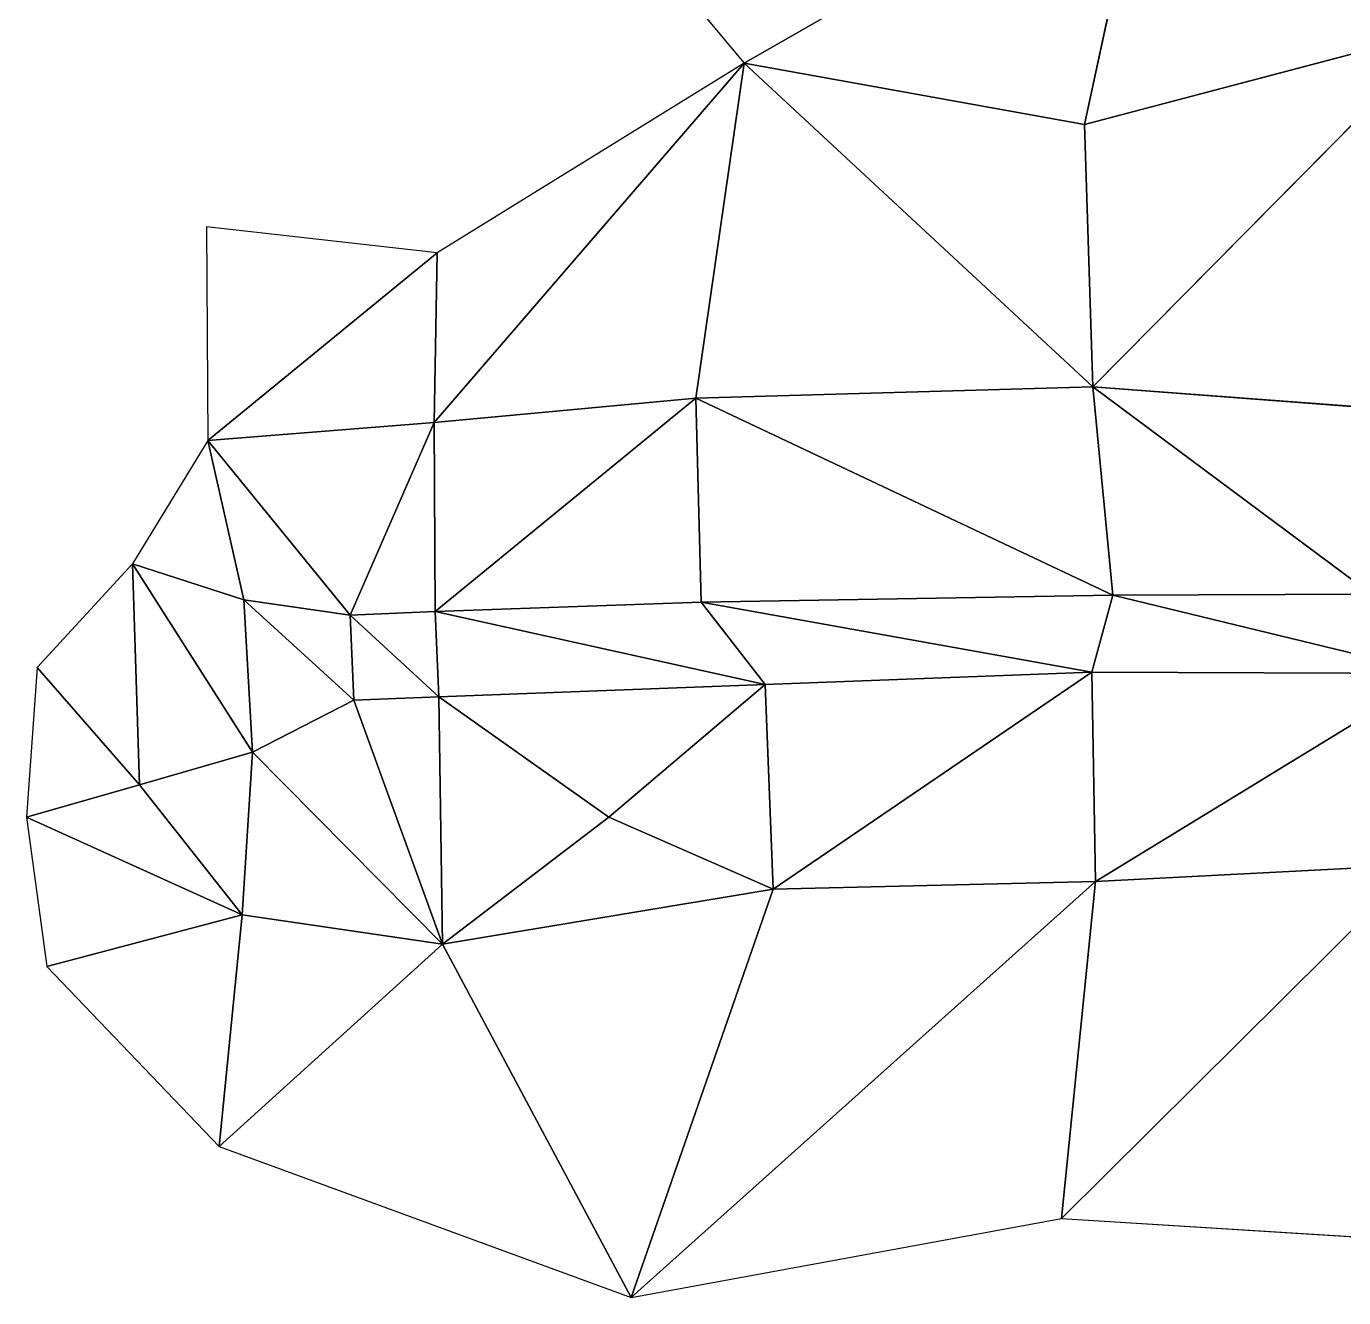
# Model space of a CAD drawing. Header units: metres. Extents: x 0 to 613718, y 0 to 269741.
# Drawn here: x 611195.4 to 611636.7, y 268682.3 to 269108.2 of the extents above; entities that cross this region are included whole.
import ezdxf

# ---------------------------------------------------------------- set-up
doc = ezdxf.new("R2010")
doc.units = ezdxf.units.M
doc.layers.get('0').update_dxf_attribs({"color": 13, "true_color": 0xff5454})

# ---------------------------------------------------------------- blocks, each defined once
blk = doc.blocks.new('Group1_1')
for p, q in [((611371.08, 269173.34, 245.24), (611435.92, 269095.84, 245.28)), ((611571.08, 269173.34, 245.43), (611435.92, 269095.84, 245.28)), ((611549.88, 269075.26, 245.44), (611571.08, 269173.34, 245.43)), ((611671.17, 269107.22, 245.73), (611549.88, 269075.26, 245.44)), ((611552.63, 268987.4, 245.47), (611671.17, 269107.22, 245.73)), ((611435.92, 269095.84, 245.28), (611332.06, 268975.5, 245.14)), ((611435.92, 269095.84, 245.28), (611332.98, 269032.24, 245.16)), ((611419.7, 268983.62, 245.24), (611435.92, 269095.84, 245.28)), ((611549.88, 269075.26, 245.44), (611435.92, 269095.84, 245.28)), ((611435.92, 269095.84, 245.28), (611552.63, 268987.4, 245.47)), ((611552.63, 268987.4, 245.47), (611549.88, 269075.26, 245.44)), ((611255.8, 269041.01, 245.1), (611256.25, 268969.47, 245.07)), ((611332.98, 269032.24, 245.16), (611255.8, 269041.01, 245.1)), ((611332.98, 269032.24, 245.16), (611256.25, 268969.47, 245.07)), ((611332.98, 269032.24, 245.16), (611332.06, 268975.5, 245.14)), ((611332.06, 268975.5, 245.14), (611419.7, 268983.62, 245.24)), ((611419.7, 268983.62, 245.24), (611332.42, 268912.11, 245.13)), ((611552.63, 268987.4, 245.47), (611419.7, 268983.62, 245.24)), ((611421.48, 268915.23, 245.24), (611419.7, 268983.62, 245.24)), ((611559.38, 268917.58, 245.48), (611419.7, 268983.62, 245.24)), ((611649.64, 268980.08, 245.76), (611552.63, 268987.4, 245.47)), ((611552.63, 268987.4, 245.47), (611645.98, 268917.98, 245.76)), ((611559.38, 268917.58, 245.48), (611552.63, 268987.4, 245.47)), ((611332.06, 268975.5, 245.14), (611256.25, 268969.47, 245.07)), ((611332.06, 268975.5, 245.14), (611303.9, 268910.94, 245.09)), ((611332.06, 268975.5, 245.14), (611332.42, 268912.11, 245.13)), ((611256.25, 268969.47, 245.07), (611231, 268928.14, 245.03)), ((611268.31, 268916.09, 245.06), (611256.25, 268969.47, 245.07)), ((611256.25, 268969.47, 245.07), (611303.9, 268910.94, 245.09)), ((611231, 268928.14, 245.03), (611199.01, 268893.36, 244.99)), ((611231, 268928.14, 245.03), (611268.31, 268916.09, 245.06)), ((611231, 268928.14, 245.03), (611233.29, 268854.09, 245.03)), ((611271.18, 268865, 245.06), (611231, 268928.14, 245.03)), ((611421.48, 268915.23, 245.24), (611559.38, 268917.58, 245.48)), ((611559.38, 268917.58, 245.48), (611552.34, 268891.8, 245.65)), ((611645.98, 268917.98, 245.76), (611559.38, 268917.58, 245.48)), ((611559.38, 268917.58, 245.48), (611667.58, 268891.41, 246.18)), ((611268.31, 268916.09, 245.06), (611303.9, 268910.94, 245.09)), ((611268.31, 268916.09, 245.06), (611305.07, 268882.42, 245.09)), ((611271.18, 268865, 245.06), (611268.31, 268916.09, 245.06)), ((611332.42, 268912.11, 245.13), (611421.48, 268915.23, 245.24)), ((611421.48, 268915.23, 245.24), (611442.96, 268887.7, 245.26)), ((611552.34, 268891.8, 245.65), (611421.48, 268915.23, 245.24)), ((611303.9, 268910.94, 245.09), (611332.42, 268912.11, 245.13)), ((611303.9, 268910.94, 245.09), (611305.07, 268882.42, 245.09)), ((611333.59, 268883.59, 245.12), (611303.9, 268910.94, 245.09)), ((611332.42, 268912.11, 245.13), (611442.96, 268887.7, 245.26)), ((611333.59, 268883.59, 245.12), (611332.42, 268912.11, 245.13)), ((611199.01, 268893.36, 244.99), (611195.41, 268843.19, 244.99)), ((611233.29, 268854.09, 245.03), (611199.01, 268893.36, 244.99)), ((611442.96, 268887.7, 245.26), (611552.34, 268891.8, 245.65)), ((611552.34, 268891.8, 245.65), (611445.54, 268819.07, 245.31)), ((611552.34, 268891.8, 245.65), (611667.58, 268891.41, 246.18)), ((611553.54, 268821.73, 245.66), (611552.34, 268891.8, 245.65)), ((611553.54, 268821.73, 245.66), (611667.58, 268891.41, 246.18)), ((611442.96, 268887.7, 245.26), (611333.59, 268883.59, 245.12)), ((611442.96, 268887.7, 245.26), (611390.59, 268843.21, 245.21)), ((611445.54, 268819.07, 245.31), (611442.96, 268887.7, 245.26)), ((611305.07, 268882.42, 245.09), (611271.18, 268865, 245.06)), ((611333.59, 268883.59, 245.12), (611305.07, 268882.42, 245.09)), ((611305.07, 268882.42, 245.09), (611334.81, 268800.7, 245.13)), ((611333.59, 268883.59, 245.12), (611390.59, 268843.21, 245.21)), ((611333.59, 268883.59, 245.12), (611334.81, 268800.7, 245.13)), ((611233.29, 268854.09, 245.03), (611271.18, 268865, 245.06)), ((611267.73, 268810.47, 245.06), (611271.18, 268865, 245.06)), ((611271.18, 268865, 245.06), (611334.81, 268800.7, 245.13)), ((611195.41, 268843.19, 244.99), (611233.29, 268854.09, 245.03)), ((611233.29, 268854.09, 245.03), (611267.73, 268810.47, 245.06)), ((611195.41, 268843.19, 244.99), (611202.29, 268793.24, 244.99)), ((611267.73, 268810.47, 245.06), (611195.41, 268843.19, 244.99)), ((611334.81, 268800.7, 245.13), (611390.59, 268843.21, 245.21)), ((611390.59, 268843.21, 245.21), (611445.54, 268819.07, 245.31)), ((611542.16, 268708.82, 245.64), (611661.53, 268827.24, 246.16)), ((611661.53, 268827.24, 246.16), (611553.54, 268821.73, 245.66)), ((611553.54, 268821.73, 245.66), (611397.98, 268682.26, 245.24)), ((611445.54, 268819.07, 245.31), (611553.54, 268821.73, 245.66)), ((611542.16, 268708.82, 245.64), (611553.54, 268821.73, 245.66)), ((611445.54, 268819.07, 245.31), (611334.81, 268800.7, 245.13)), ((611397.98, 268682.26, 245.24), (611445.54, 268819.07, 245.31)), ((611202.29, 268793.24, 244.99), (611267.73, 268810.47, 245.06)), ((611260.04, 268732.91, 245.04), (611267.73, 268810.47, 245.06)), ((611334.81, 268800.7, 245.13), (611267.73, 268810.47, 245.06)), ((611334.81, 268800.7, 245.13), (611260.04, 268732.91, 245.04)), ((611397.98, 268682.26, 245.24), (611334.81, 268800.7, 245.13)), ((611202.29, 268793.24, 244.99), (611260.04, 268732.91, 245.04)), ((611260.04, 268732.91, 245.04), (611397.98, 268682.26, 245.24)), ((611397.98, 268682.26, 245.24), (611542.16, 268708.82, 245.64)), ((611542.16, 268708.82, 245.64), (611663.58, 268701.23, 246.17))]:
    blk.add_line(p, q)
mesh = blk.add_polyface()
corners = [(611571.08, 269173.34, 245.43), (611371.08, 269173.34, 245.24), (611435.92, 269095.84, 245.28)]
mesh.append_faces([[corners[k] for k in face] for face in [(0, 1, 2)]])
mesh = blk.add_polyface()
corners = [(611571.08, 269173.34, 245.43), (611435.92, 269095.84, 245.28), (611549.88, 269075.26, 245.44)]
mesh.append_faces([[corners[k] for k in face] for face in [(0, 1, 2)]])
mesh = blk.add_polyface()
corners = [(611671.17, 269107.22, 245.73), (611571.08, 269173.34, 245.43), (611549.88, 269075.26, 245.44)]
mesh.append_faces([[corners[k] for k in face] for face in [(0, 1, 2)]])
mesh = blk.add_polyface()
corners = [(611771.08, 269173.34, 246.04), (611571.08, 269173.34, 245.43), (611671.17, 269107.22, 245.73)]
mesh.append_faces([[corners[k] for k in face] for face in [(0, 1, 2)]])
mesh = blk.add_polyface()
corners = [(611671.17, 269107.22, 245.73), (611549.88, 269075.26, 245.44), (611552.63, 268987.4, 245.47)]
mesh.append_faces([[corners[k] for k in face] for face in [(0, 1, 2)]])
mesh = blk.add_polyface()
corners = [(611671.17, 269107.22, 245.73), (611552.63, 268987.4, 245.47), (611649.64, 268980.08, 245.76)]
mesh.append_faces([[corners[k] for k in face] for face in [(0, 1, 2)]])
mesh = blk.add_polyface()
corners = [(611435.92, 269095.84, 245.28), (611332.06, 268975.5, 245.14), (611419.7, 268983.62, 245.24)]
mesh.append_faces([[corners[k] for k in face] for face in [(0, 1, 2)]])
mesh = blk.add_polyface()
corners = [(611435.92, 269095.84, 245.28), (611332.98, 269032.24, 245.16), (611332.06, 268975.5, 245.14)]
mesh.append_faces([[corners[k] for k in face] for face in [(0, 1, 2)]])
mesh = blk.add_polyface()
corners = [(611552.63, 268987.4, 245.47), (611435.92, 269095.84, 245.28), (611419.7, 268983.62, 245.24)]
mesh.append_faces([[corners[k] for k in face] for face in [(0, 1, 2)]])
mesh = blk.add_polyface()
corners = [(611552.63, 268987.4, 245.47), (611549.88, 269075.26, 245.44), (611435.92, 269095.84, 245.28)]
mesh.append_faces([[corners[k] for k in face] for face in [(0, 1, 2)]])
mesh = blk.add_polyface()
corners = [(611332.98, 269032.24, 245.16), (611255.8, 269041.01, 245.1), (611256.25, 268969.47, 245.07)]
mesh.append_faces([[corners[k] for k in face] for face in [(0, 1, 2)]])
mesh = blk.add_polyface()
corners = [(611332.98, 269032.24, 245.16), (611256.25, 268969.47, 245.07), (611332.06, 268975.5, 245.14)]
mesh.append_faces([[corners[k] for k in face] for face in [(0, 1, 2)]])
mesh = blk.add_polyface()
corners = [(611419.7, 268983.62, 245.24), (611332.06, 268975.5, 245.14), (611332.42, 268912.11, 245.13)]
mesh.append_faces([[corners[k] for k in face] for face in [(0, 1, 2)]])
mesh = blk.add_polyface()
corners = [(611421.48, 268915.23, 245.24), (611419.7, 268983.62, 245.24), (611332.42, 268912.11, 245.13)]
mesh.append_faces([[corners[k] for k in face] for face in [(0, 1, 2)]])
mesh = blk.add_polyface()
corners = [(611559.38, 268917.58, 245.48), (611552.63, 268987.4, 245.47), (611419.7, 268983.62, 245.24)]
mesh.append_faces([[corners[k] for k in face] for face in [(0, 1, 2)]])
mesh = blk.add_polyface()
corners = [(611559.38, 268917.58, 245.48), (611419.7, 268983.62, 245.24), (611421.48, 268915.23, 245.24)]
mesh.append_faces([[corners[k] for k in face] for face in [(0, 1, 2)]])
mesh = blk.add_polyface()
corners = [(611649.64, 268980.08, 245.76), (611552.63, 268987.4, 245.47), (611645.98, 268917.98, 245.76)]
mesh.append_faces([[corners[k] for k in face] for face in [(0, 1, 2)]])
mesh = blk.add_polyface()
corners = [(611645.98, 268917.98, 245.76), (611552.63, 268987.4, 245.47), (611559.38, 268917.58, 245.48)]
mesh.append_faces([[corners[k] for k in face] for face in [(0, 1, 2)]])
mesh = blk.add_polyface()
corners = [(611332.06, 268975.5, 245.14), (611256.25, 268969.47, 245.07), (611303.9, 268910.94, 245.09)]
mesh.append_faces([[corners[k] for k in face] for face in [(0, 1, 2)]])
mesh = blk.add_polyface()
corners = [(611332.42, 268912.11, 245.13), (611332.06, 268975.5, 245.14), (611303.9, 268910.94, 245.09)]
mesh.append_faces([[corners[k] for k in face] for face in [(0, 1, 2)]])
mesh = blk.add_polyface()
corners = [(611268.31, 268916.09, 245.06), (611256.25, 268969.47, 245.07), (611231, 268928.14, 245.03)]
mesh.append_faces([[corners[k] for k in face] for face in [(0, 1, 2)]])
mesh = blk.add_polyface()
corners = [(611303.9, 268910.94, 245.09), (611256.25, 268969.47, 245.07), (611268.31, 268916.09, 245.06)]
mesh.append_faces([[corners[k] for k in face] for face in [(0, 1, 2)]])
mesh = blk.add_polyface()
corners = [(611233.29, 268854.09, 245.03), (611231, 268928.14, 245.03), (611199.01, 268893.36, 244.99)]
mesh.append_faces([[corners[k] for k in face] for face in [(0, 1, 2)]])
mesh = blk.add_polyface()
corners = [(611271.18, 268865, 245.06), (611231, 268928.14, 245.03), (611233.29, 268854.09, 245.03)]
mesh.append_faces([[corners[k] for k in face] for face in [(0, 1, 2)]])
mesh = blk.add_polyface()
corners = [(611271.18, 268865, 245.06), (611268.31, 268916.09, 245.06), (611231, 268928.14, 245.03)]
mesh.append_faces([[corners[k] for k in face] for face in [(0, 1, 2)]])
mesh = blk.add_polyface()
corners = [(611559.38, 268917.58, 245.48), (611421.48, 268915.23, 245.24), (611552.34, 268891.8, 245.65)]
mesh.append_faces([[corners[k] for k in face] for face in [(0, 1, 2)]])
mesh = blk.add_polyface()
corners = [(611667.58, 268891.41, 246.18), (611559.38, 268917.58, 245.48), (611552.34, 268891.8, 245.65)]
mesh.append_faces([[corners[k] for k in face] for face in [(0, 1, 2)]])
mesh = blk.add_polyface()
corners = [(611667.58, 268891.41, 246.18), (611645.98, 268917.98, 245.76), (611559.38, 268917.58, 245.48)]
mesh.append_faces([[corners[k] for k in face] for face in [(0, 1, 2)]])
mesh = blk.add_polyface()
corners = [(611305.07, 268882.42, 245.09), (611303.9, 268910.94, 245.09), (611268.31, 268916.09, 245.06)]
mesh.append_faces([[corners[k] for k in face] for face in [(0, 1, 2)]])
mesh = blk.add_polyface()
corners = [(611305.07, 268882.42, 245.09), (611268.31, 268916.09, 245.06), (611271.18, 268865, 245.06)]
mesh.append_faces([[corners[k] for k in face] for face in [(0, 1, 2)]])
mesh = blk.add_polyface()
corners = [(611442.96, 268887.7, 245.26), (611421.48, 268915.23, 245.24), (611332.42, 268912.11, 245.13)]
mesh.append_faces([[corners[k] for k in face] for face in [(0, 1, 2)]])
mesh = blk.add_polyface()
corners = [(611552.34, 268891.8, 245.65), (611421.48, 268915.23, 245.24), (611442.96, 268887.7, 245.26)]
mesh.append_faces([[corners[k] for k in face] for face in [(0, 1, 2)]])
mesh = blk.add_polyface()
corners = [(611333.59, 268883.59, 245.12), (611332.42, 268912.11, 245.13), (611303.9, 268910.94, 245.09)]
mesh.append_faces([[corners[k] for k in face] for face in [(0, 1, 2)]])
mesh = blk.add_polyface()
corners = [(611333.59, 268883.59, 245.12), (611303.9, 268910.94, 245.09), (611305.07, 268882.42, 245.09)]
mesh.append_faces([[corners[k] for k in face] for face in [(0, 1, 2)]])
mesh = blk.add_polyface()
corners = [(611442.96, 268887.7, 245.26), (611332.42, 268912.11, 245.13), (611333.59, 268883.59, 245.12)]
mesh.append_faces([[corners[k] for k in face] for face in [(0, 1, 2)]])
mesh = blk.add_polyface()
corners = [(611233.29, 268854.09, 245.03), (611199.01, 268893.36, 244.99), (611195.41, 268843.19, 244.99)]
mesh.append_faces([[corners[k] for k in face] for face in [(0, 1, 2)]])
mesh = blk.add_polyface()
corners = [(611552.34, 268891.8, 245.65), (611442.96, 268887.7, 245.26), (611445.54, 268819.07, 245.31)]
mesh.append_faces([[corners[k] for k in face] for face in [(0, 1, 2)]])
mesh = blk.add_polyface()
corners = [(611553.54, 268821.73, 245.66), (611552.34, 268891.8, 245.65), (611445.54, 268819.07, 245.31)]
mesh.append_faces([[corners[k] for k in face] for face in [(0, 1, 2)]])
mesh = blk.add_polyface()
corners = [(611667.58, 268891.41, 246.18), (611552.34, 268891.8, 245.65), (611553.54, 268821.73, 245.66)]
mesh.append_faces([[corners[k] for k in face] for face in [(0, 1, 2)]])
mesh = blk.add_polyface()
corners = [(611667.58, 268891.41, 246.18), (611553.54, 268821.73, 245.66), (611661.53, 268827.24, 246.16)]
mesh.append_faces([[corners[k] for k in face] for face in [(0, 1, 2)]])
mesh = blk.add_polyface()
corners = [(611442.96, 268887.7, 245.26), (611333.59, 268883.59, 245.12), (611390.59, 268843.21, 245.21)]
mesh.append_faces([[corners[k] for k in face] for face in [(0, 1, 2)]])
mesh = blk.add_polyface()
corners = [(611445.54, 268819.07, 245.31), (611442.96, 268887.7, 245.26), (611390.59, 268843.21, 245.21)]
mesh.append_faces([[corners[k] for k in face] for face in [(0, 1, 2)]])
mesh = blk.add_polyface()
corners = [(611334.81, 268800.7, 245.13), (611305.07, 268882.42, 245.09), (611271.18, 268865, 245.06)]
mesh.append_faces([[corners[k] for k in face] for face in [(0, 1, 2)]])
mesh = blk.add_polyface()
corners = [(611334.81, 268800.7, 245.13), (611333.59, 268883.59, 245.12), (611305.07, 268882.42, 245.09)]
mesh.append_faces([[corners[k] for k in face] for face in [(0, 1, 2)]])
mesh = blk.add_polyface()
corners = [(611390.59, 268843.21, 245.21), (611333.59, 268883.59, 245.12), (611334.81, 268800.7, 245.13)]
mesh.append_faces([[corners[k] for k in face] for face in [(0, 1, 2)]])
mesh = blk.add_polyface()
corners = [(611271.18, 268865, 245.06), (611233.29, 268854.09, 245.03), (611267.73, 268810.47, 245.06)]
mesh.append_faces([[corners[k] for k in face] for face in [(0, 1, 2)]])
mesh = blk.add_polyface()
corners = [(611334.81, 268800.7, 245.13), (611271.18, 268865, 245.06), (611267.73, 268810.47, 245.06)]
mesh.append_faces([[corners[k] for k in face] for face in [(0, 1, 2)]])
mesh = blk.add_polyface()
corners = [(611267.73, 268810.47, 245.06), (611233.29, 268854.09, 245.03), (611195.41, 268843.19, 244.99)]
mesh.append_faces([[corners[k] for k in face] for face in [(0, 1, 2)]])
mesh = blk.add_polyface()
corners = [(611267.73, 268810.47, 245.06), (611195.41, 268843.19, 244.99), (611202.29, 268793.24, 244.99)]
mesh.append_faces([[corners[k] for k in face] for face in [(0, 1, 2)]])
mesh = blk.add_polyface()
corners = [(611445.54, 268819.07, 245.31), (611390.59, 268843.21, 245.21), (611334.81, 268800.7, 245.13)]
mesh.append_faces([[corners[k] for k in face] for face in [(0, 1, 2)]])
mesh = blk.add_polyface()
corners = [(611661.53, 268827.24, 246.16), (611553.54, 268821.73, 245.66), (611542.16, 268708.82, 245.64)]
mesh.append_faces([[corners[k] for k in face] for face in [(0, 1, 2)]])
mesh = blk.add_polyface()
corners = [(611663.58, 268701.23, 246.17), (611661.53, 268827.24, 246.16), (611542.16, 268708.82, 245.64)]
mesh.append_faces([[corners[k] for k in face] for face in [(0, 1, 2)]])
mesh = blk.add_polyface()
corners = [(611553.54, 268821.73, 245.66), (611397.98, 268682.26, 245.24), (611542.16, 268708.82, 245.64)]
mesh.append_faces([[corners[k] for k in face] for face in [(0, 1, 2)]])
mesh = blk.add_polyface()
corners = [(611553.54, 268821.73, 245.66), (611445.54, 268819.07, 245.31), (611397.98, 268682.26, 245.24)]
mesh.append_faces([[corners[k] for k in face] for face in [(0, 1, 2)]])
mesh = blk.add_polyface()
corners = [(611445.54, 268819.07, 245.31), (611334.81, 268800.7, 245.13), (611397.98, 268682.26, 245.24)]
mesh.append_faces([[corners[k] for k in face] for face in [(0, 1, 2)]])
mesh = blk.add_polyface()
corners = [(611267.73, 268810.47, 245.06), (611202.29, 268793.24, 244.99), (611260.04, 268732.91, 245.04)]
mesh.append_faces([[corners[k] for k in face] for face in [(0, 1, 2)]])
mesh = blk.add_polyface()
corners = [(611334.81, 268800.7, 245.13), (611267.73, 268810.47, 245.06), (611260.04, 268732.91, 245.04)]
mesh.append_faces([[corners[k] for k in face] for face in [(0, 1, 2)]])
mesh = blk.add_polyface()
corners = [(611397.98, 268682.26, 245.24), (611334.81, 268800.7, 245.13), (611260.04, 268732.91, 245.04)]
mesh.append_faces([[corners[k] for k in face] for face in [(0, 1, 2)]])

msp = doc.modelspace()

# ---------------------------------------------------------------- block references
msp.add_blockref('Group1_1', (0, 0))

doc.saveas('drawing.dxf')
